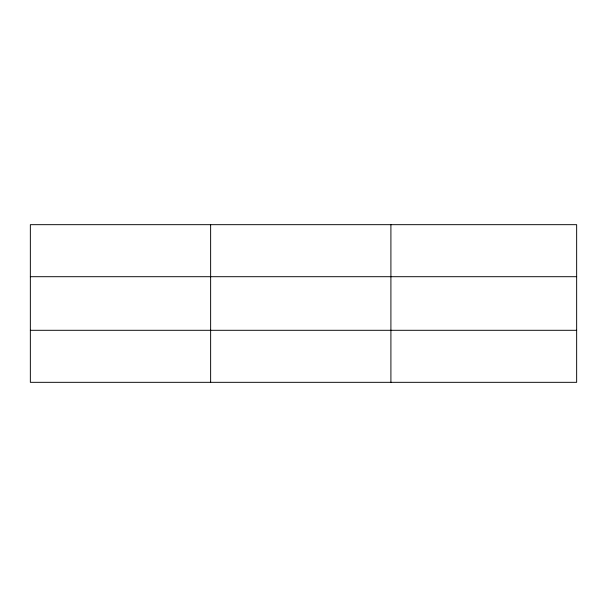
<?xml version="1.0" encoding="UTF-8"?>
<svg xmlns="http://www.w3.org/2000/svg" width="607" height="607" viewBox="0 0 607 607"><rect width="100%" height="100%" fill="white"/><g stroke="black" fill="none" stroke-linecap="round" stroke-linejoin="round"><path stroke-width="0.91" d="M210.629 224.673L210.629 382.327M390.908 224.673L390.908 382.327M576.65 276.701L576.65 224.673L30.35 224.673L30.35 382.327L576.65 382.327L576.65 276.701L30.35 276.701M30.35 330.299L576.65 330.299"/></g></svg>
